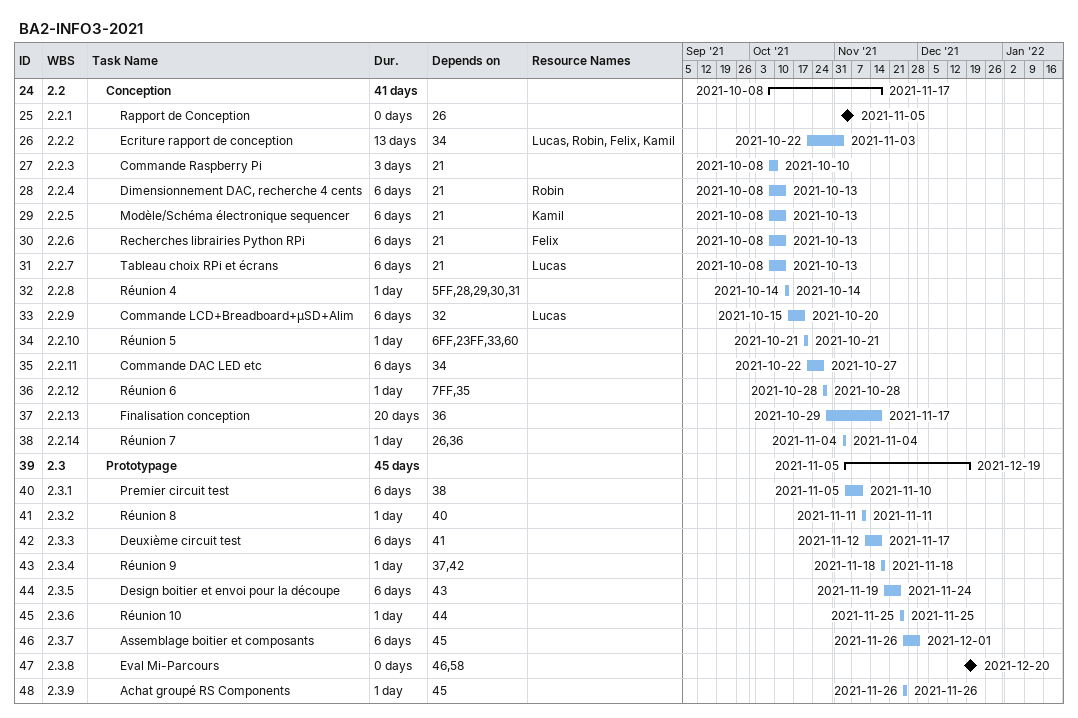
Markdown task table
BA2-INFO3-2021

| ID | WBS | Task | Duration | Start | Finish | Predecessors | Resources |
|---|---|---|---|---|---|---|---|
| 24 | 2.2 | **Conception** | 41d | 2021-10-08 | 2021-11-17 |  |  |
| 25 | 2.2.1 | Rapport de Conception | 0d | 2021-11-05 | 2021-11-05 | 26 |  |
| 26 | 2.2.2 | Ecriture rapport de conception | 13d | 2021-10-22 | 2021-11-03 | 34 | Lucas, Robin, Felix, Kamil |
| 27 | 2.2.3 | Commande Raspberry Pi | 3d | 2021-10-08 | 2021-10-10 | 21 |  |
| 28 | 2.2.4 | Dimensionnement DAC, recherche 4 cents | 6d | 2021-10-08 | 2021-10-13 | 21 | Robin |
| 29 | 2.2.5 | Modèle/Schéma électronique sequencer | 6d | 2021-10-08 | 2021-10-13 | 21 | Kamil |
| 30 | 2.2.6 | Recherches librairies Python RPi | 6d | 2021-10-08 | 2021-10-13 | 21 | Felix |
| 31 | 2.2.7 | Tableau choix RPi et écrans | 6d | 2021-10-08 | 2021-10-13 | 21 | Lucas |
| 32 | 2.2.8 | Réunion 4 | 1d | 2021-10-14 | 2021-10-14 | 5FF, 28, 29, 30, 31 |  |
| 33 | 2.2.9 | Commande LCD+Breadboard+µSD+Alim | 6d | 2021-10-15 | 2021-10-20 | 32 | Lucas |
| 34 | 2.2.10 | Réunion 5 | 1d | 2021-10-21 | 2021-10-21 | 6FF, 23FF, 33, 60 |  |
| 35 | 2.2.11 | Commande DAC LED etc | 6d | 2021-10-22 | 2021-10-27 | 34 |  |
| 36 | 2.2.12 | Réunion 6 | 1d | 2021-10-28 | 2021-10-28 | 7FF, 35 |  |
| 37 | 2.2.13 | Finalisation conception | 20d | 2021-10-29 | 2021-11-17 | 36 |  |
| 38 | 2.2.14 | Réunion 7 | 1d | 2021-11-04 | 2021-11-04 | 26, 36 |  |
| 39 | 2.3 | **Prototypage** | 45d | 2021-11-05 | 2021-12-19 |  |  |
| 40 | 2.3.1 | Premier circuit test | 6d | 2021-11-05 | 2021-11-10 | 38 |  |
| 41 | 2.3.2 | Réunion 8 | 1d | 2021-11-11 | 2021-11-11 | 40 |  |
| 42 | 2.3.3 | Deuxième circuit test | 6d | 2021-11-12 | 2021-11-17 | 41 |  |
| 43 | 2.3.4 | Réunion 9 | 1d | 2021-11-18 | 2021-11-18 | 37, 42 |  |
| 44 | 2.3.5 | Design boitier et envoi pour la découpe | 6d | 2021-11-19 | 2021-11-24 | 43 |  |
| 45 | 2.3.6 | Réunion 10 | 1d | 2021-11-25 | 2021-11-25 | 44 |  |
| 46 | 2.3.7 | Assemblage boitier et composants | 6d | 2021-11-26 | 2021-12-01 | 45 |  |
| 47 | 2.3.8 | Eval Mi-Parcours | 0d | 2021-12-20 | 2021-12-20 | 46, 58 |  |
| 48 | 2.3.9 | Achat groupé RS Components | 1d | 2021-11-26 | 2021-11-26 | 45 |  |
